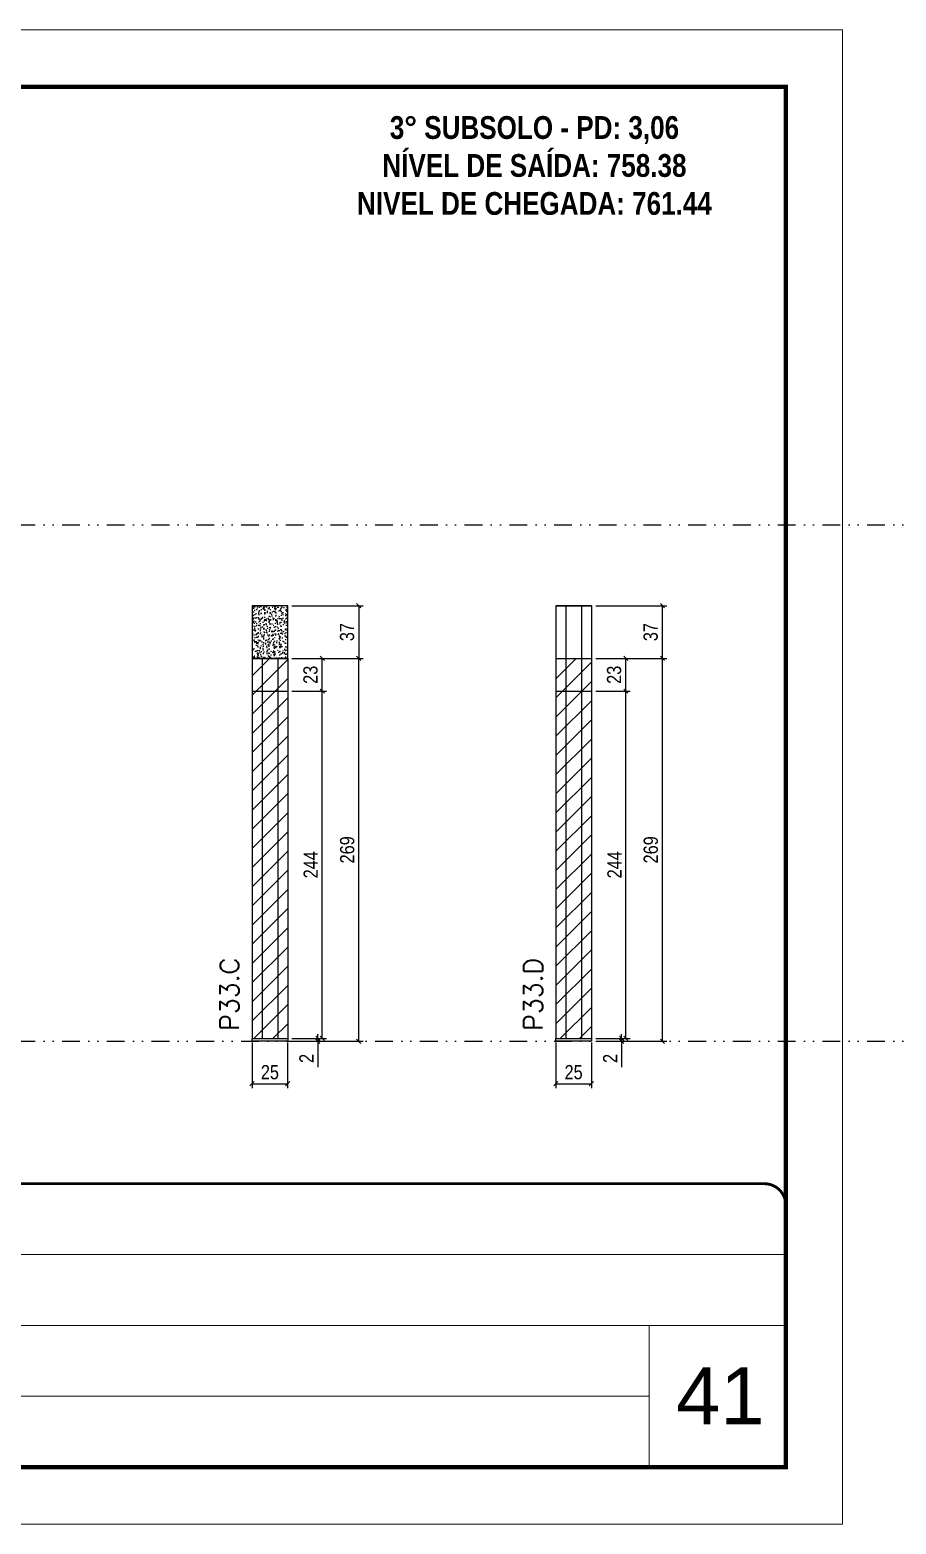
# Model space of a CAD drawing. Header units: millimetres. Extents: x 13777 to 27878, y -21631 to 6985.
# Drawn here: x 15327 to 15936, y -5551 to -4501 of the extents above; entities that cross this region are included whole.
import ezdxf

# ---------------------------------------------------------------- set-up
doc = ezdxf.new("R2010")
doc.units = ezdxf.units.MM
for name, pattern in [('CONTINUO', [0]), ('DASHED', [0.75, 0.5, -0.25]), ('DIVIDE2', [0.625, 0.25, -0.125, 0, -0.125, 0, -0.125])]:
    doc.linetypes.add(name, pattern=pattern)
for name, color, linetype, lineweight in [('CARIMBO', 255, 'Continuous', 9), ('Folhas', 255, 'Continuous', 9), ('Hachura', 251, 'Continuous', 9), ('SARRAFO DE PRESSAO', 251, 'DASHED', 9), ('Texto Seção', 7, 'Continuous', 15)]:
    doc.layers.add(name, color=color, linetype=linetype, lineweight=lineweight)
for name, color, linetype in [('COTA', 241, 'Continuous'), ('NOMENCLATURA', 7, 'Continuous'), ('Nível', 160, 'Continuous'), ('Painéis', 200, 'Continuous'), ('SARR_2.2x7', 40, 'Continuous')]:
    doc.layers.add(name, color=color, linetype=linetype)
doc.styles.add('ARIAL', font='arial.ttf')
doc.styles.add('COTA TECNICA', font='techl___.ttf', dxfattribs={"height": 10})
doc.styles.add('COTA TECNICA-50', font='techl___.ttf', dxfattribs={"height": 10})
doc.styles.add('REGUA-120', font='ROMANS.shx', dxfattribs={"height": 15})
doc.styles.add('ROMANC', font='techb___.ttf', dxfattribs={"height": 2.5})
doc.dimstyles.new('COTA PAINEL-50', dxfattribs={"dimtxt": 10, "dimasz": 3, "dimexe": 3, "dimexo": 3, "dimgap": 3, "dimtad": 1, "dimdec": 1, "dimzin": 12, "dimdsep": 46, "dimtxsty": 'COTA TECNICA-50', "dimblk1": 'OBLIQUE', "dimblk2": 'OBLIQUE', "dimsah": 1, "dimcen": 0.9, "dimclrd": 4, "dimclre": 4, "dimclrt": 240, "dimadec": 1, "dimazin": 3, "dimtfac": 1, "dimtdec": 1, "dimtmove": 0, "dimatfit": 3, "dimfxl": 1, "dimtolj": 1, "dimtzin": 12, "dimarcsym": 0})
doc.dimstyles.new('PAINEL', dxfattribs={"dimtxt": 10, "dimasz": 3, "dimexe": 3, "dimexo": 3, "dimgap": 3, "dimtad": 1, "dimdec": 1, "dimzin": 12, "dimdsep": 46, "dimtxsty": 'COTA TECNICA', "dimblk1": 'OBLIQUE', "dimblk2": 'OBLIQUE', "dimsah": 1, "dimcen": 0.9, "dimclrd": 4, "dimclre": 4, "dimclrt": 240, "dimadec": 1, "dimazin": 3, "dimtfac": 1, "dimtdec": 1, "dimtmove": 0, "dimatfit": 3, "dimfxl": 1, "dimtolj": 1, "dimtzin": 12, "dimarcsym": 0})

# ---------------------------------------------------------------- blocks, each defined once
blk = doc.blocks.new('9999999999')
at = {"color": 30, "linetype": 'CONTINUO'}
for p, q in [((98564.6, 34379.6), (99584, 34379.6)), ((98564.6, 34329.8), (99488, 34329.8)), ((99584, 34329.8), (99488, 34329.8)), ((99488, 34329.8), (99488, 34230.2)), ((98564.6, 34280), (99488, 34280))]:
    blk.add_line(p, q, dxfattribs=at)
at = {"color": 30, "linetype": 'CONTINUO', "const_width": 2}
blk.add_lwpolyline([(99584, 34230.2), (99584, 34414.4, 0.414214), (99569, 34429.4), (98229, 34429.4, 0.414214), (98214, 34414.4), (98214, 34245.2, 0.414214), (98229, 34230.2), (99584, 34230.2)], format="xyb", dxfattribs=at)
at = {"layer": 'Folhas'}
blk.add_lwpolyline([(98139, 34190.2), (99624, 34190.2), (99624, 35240.2), (98139, 35240.2)], close=True, dxfattribs=at)
at = {"layer": 'Folhas', "color": 30, "const_width": 3}
blk.add_lwpolyline([(98214, 34230.2), (99584, 34230.2), (99584, 35200.2), (98214, 35200.2)], close=True, dxfattribs=at)
blk = doc.blocks.new('_Oblique')
at = {"color": 0, "linetype": 'ByBlock', "lineweight": -2}
blk.add_line((-0.5, -0.5), (0.5, 0.5), dxfattribs=at)
blk = doc.blocks.new('*D1890')
at = {"layer": 'COTA', "color": 4, "lineweight": -2, "transparency": 16777216}
for p, q in [((15483.2, -5212.7), (15483.2, -5244.6)), ((15508.2, -5212.7), (15508.2, -5244.6)), ((15483.2, -5241.6), (15508.2, -5241.6))]:
    blk.add_line(p, q, dxfattribs=at)
at = {"layer": 'Defpoints', "color": 0, "transparency": 16777216}
for p in [(15483.2, -5209.7), (15508.2, -5209.7), (15508.2, -5241.6)]:
    blk.add_point(p, dxfattribs=at)
at = {"layer": 'COTA', "color": 4, "lineweight": -2, "transparency": 16777216, "xscale": 3, "yscale": 3, "zscale": 3, "rotation": 180}
blk.add_blockref('_Oblique', (15483.2, -5241.6), dxfattribs=at)
at = {"layer": 'COTA', "color": 4, "lineweight": -2, "transparency": 16777216, "xscale": 3, "yscale": 3, "zscale": 3}
blk.add_blockref('_Oblique', (15508.2, -5241.6), dxfattribs=at)
at = {"layer": 'COTA', "color": 240, "transparency": 16777216, "insert": (15495.7, -5233.5), "char_height": 10, "attachment_point": 5, "style": 'COTA TECNICA'}
blk.add_mtext('\\A1;25', dxfattribs=at)
blk = doc.blocks.new('*D1891')
at = {"layer": 'COTA', "color": 4, "lineweight": -2, "transparency": 16777216}
for p, q in [((15529.4, -5209.7), (15529.4, -5206.7)), ((15511.2, -5209.7), (15532.4, -5209.7)), ((15511.2, -5211.7), (15532.4, -5211.7)), ((15529.4, -5209.7), (15529.4, -5211.7)), ((15529.4, -5211.7), (15529.4, -5229.9))]:
    blk.add_line(p, q, dxfattribs=at)
at = {"layer": 'Defpoints', "color": 0, "transparency": 16777216}
for p in [(15508.2, -5209.7), (15508.2, -5211.7), (15529.4, -5209.7)]:
    blk.add_point(p, dxfattribs=at)
at = {"layer": 'COTA', "color": 4, "lineweight": -2, "transparency": 16777216, "xscale": 3, "yscale": 3, "zscale": 3}
for p, rotation in [((15529.4, -5209.7), 270), ((15529.4, -5211.7), 90)]:
    blk.add_blockref('_Oblique', p, dxfattribs=dict(at, rotation=rotation))
at = {"layer": 'COTA', "color": 240, "transparency": 16777216, "insert": (15521.4, -5223.8), "char_height": 10, "attachment_point": 5, "rotation": 90, "style": 'COTA TECNICA-50'}
blk.add_mtext('\\A1;2', dxfattribs=at)
blk = doc.blocks.new('*D1909')
at = {"layer": 'COTA', "color": 4, "linetype": 'ByBlock', "lineweight": -2, "transparency": 16777216}
for p, q in [((15511.2, -4905.7), (15561.2, -4905.7)), ((15558.2, -4905.7), (15558.2, -4942.7)), ((15511.2, -4942.7), (15561.2, -4942.7))]:
    blk.add_line(p, q, dxfattribs=at)
at = {"layer": 'Defpoints', "color": 0, "linetype": 'ByBlock', "transparency": 16777216}
for p in [(15508.2, -4905.7), (15508.2, -4942.7), (15558.2, -4942.7)]:
    blk.add_point(p, dxfattribs=at)
at = {"layer": 'COTA', "color": 4, "linetype": 'ByBlock', "lineweight": -2, "transparency": 16777216, "xscale": 3, "yscale": 3, "zscale": 3}
for p, rotation in [((15558.2, -4905.7), 90), ((15558.2, -4942.7), 270)]:
    blk.add_blockref('_Oblique', p, dxfattribs=dict(at, rotation=rotation))
at = {"layer": 'COTA', "color": 240, "linetype": 'ByBlock', "transparency": 16777216, "insert": (15550, -4924.2), "char_height": 10, "attachment_point": 5, "rotation": 90, "style": 'COTA TECNICA'}
blk.add_mtext('\\A1;37', dxfattribs=at)
blk = doc.blocks.new('*D1892')
at = {"layer": 'COTA', "color": 4, "lineweight": -2, "transparency": 16777216}
for p, q in [((15511.2, -4942.7), (15561.2, -4942.7)), ((15558.2, -5211.7), (15558.2, -4942.7)), ((15511.2, -5211.7), (15561.2, -5211.7))]:
    blk.add_line(p, q, dxfattribs=at)
at = {"layer": 'Defpoints', "color": 0, "transparency": 16777216}
for p in [(15508.2, -4942.7), (15558.2, -4942.7), (15508.2, -5211.7)]:
    blk.add_point(p, dxfattribs=at)
at = {"layer": 'COTA', "color": 4, "lineweight": -2, "transparency": 16777216, "xscale": 3, "yscale": 3, "zscale": 3}
for p, rotation in [((15558.2, -4942.7), 90), ((15558.2, -5211.7), 270)]:
    blk.add_blockref('_Oblique', p, dxfattribs=dict(at, rotation=rotation))
at = {"layer": 'COTA', "color": 240, "transparency": 16777216, "insert": (15550.1, -5077.2), "char_height": 10, "attachment_point": 5, "rotation": 90, "style": 'COTA TECNICA-50'}
blk.add_mtext('\\A1;269', dxfattribs=at)
blk = doc.blocks.new('*D1910')
at = {"layer": 'COTA', "color": 4, "lineweight": -2, "transparency": 16777216}
for p, q in [((15511.2, -4965.7), (15535.5, -4965.7)), ((15532.5, -5209.7), (15532.5, -4965.7)), ((15511.2, -5209.7), (15535.5, -5209.7))]:
    blk.add_line(p, q, dxfattribs=at)
at = {"layer": 'Defpoints', "color": 0, "transparency": 16777216}
for p in [(15508.2, -4965.7), (15532.5, -4965.7), (15508.2, -5209.7)]:
    blk.add_point(p, dxfattribs=at)
at = {"layer": 'COTA', "color": 4, "lineweight": -2, "transparency": 16777216, "xscale": 3, "yscale": 3, "zscale": 3}
for p, rotation in [((15532.5, -4965.7), 90), ((15532.5, -5209.7), 270)]:
    blk.add_blockref('_Oblique', p, dxfattribs=dict(at, rotation=rotation))
at = {"layer": 'COTA', "color": 240, "transparency": 16777216, "insert": (15524.4, -5087.7), "char_height": 10, "attachment_point": 5, "rotation": 90, "style": 'COTA TECNICA'}
blk.add_mtext('\\A1;244', dxfattribs=at)
blk = doc.blocks.new('*D1911')
at = {"layer": 'COTA', "color": 4, "lineweight": -2, "transparency": 16777216}
for p, q in [((15511.2, -4942.7), (15535.5, -4942.7)), ((15532.5, -4965.7), (15532.5, -4942.7)), ((15511.2, -4965.7), (15535.5, -4965.7))]:
    blk.add_line(p, q, dxfattribs=at)
at = {"layer": 'Defpoints', "color": 0, "transparency": 16777216}
for p in [(15508.2, -4942.7), (15532.5, -4942.7), (15508.2, -4965.7)]:
    blk.add_point(p, dxfattribs=at)
at = {"layer": 'COTA', "color": 4, "lineweight": -2, "transparency": 16777216, "xscale": 3, "yscale": 3, "zscale": 3}
for p, rotation in [((15532.5, -4942.7), 90), ((15532.5, -4965.7), 270)]:
    blk.add_blockref('_Oblique', p, dxfattribs=dict(at, rotation=rotation))
at = {"layer": 'COTA', "color": 240, "transparency": 16777216, "insert": (15524.3, -4954.2), "char_height": 10, "attachment_point": 5, "rotation": 90, "style": 'COTA TECNICA'}
blk.add_mtext('\\A1;23', dxfattribs=at)
blk = doc.blocks.new('*D1902')
at = {"layer": 'COTA', "color": 4, "lineweight": -2, "transparency": 16777216}
for p, q in [((15696.8, -5212.7), (15696.8, -5244.6)), ((15721.8, -5212.7), (15721.8, -5244.6)), ((15696.8, -5241.6), (15721.8, -5241.6))]:
    blk.add_line(p, q, dxfattribs=at)
at = {"layer": 'Defpoints', "color": 0, "transparency": 16777216}
for p in [(15696.8, -5209.7), (15721.8, -5209.7), (15721.8, -5241.6)]:
    blk.add_point(p, dxfattribs=at)
at = {"layer": 'COTA', "color": 4, "lineweight": -2, "transparency": 16777216, "xscale": 3, "yscale": 3, "zscale": 3, "rotation": 180}
blk.add_blockref('_Oblique', (15696.8, -5241.6), dxfattribs=at)
at = {"layer": 'COTA', "color": 4, "lineweight": -2, "transparency": 16777216, "xscale": 3, "yscale": 3, "zscale": 3}
blk.add_blockref('_Oblique', (15721.8, -5241.6), dxfattribs=at)
at = {"layer": 'COTA', "color": 240, "transparency": 16777216, "insert": (15709.3, -5233.5), "char_height": 10, "attachment_point": 5, "style": 'COTA TECNICA'}
blk.add_mtext('\\A1;25', dxfattribs=at)
blk = doc.blocks.new('*D1903')
at = {"layer": 'COTA', "color": 4, "lineweight": -2, "transparency": 16777216}
for p, q in [((15743, -5209.7), (15743, -5206.7)), ((15724.8, -5209.7), (15746, -5209.7)), ((15724.8, -5211.7), (15746, -5211.7)), ((15743, -5209.7), (15743, -5211.7)), ((15743, -5211.7), (15743, -5229.9))]:
    blk.add_line(p, q, dxfattribs=at)
at = {"layer": 'Defpoints', "color": 0, "transparency": 16777216}
for p in [(15721.8, -5209.7), (15721.8, -5211.7), (15743, -5209.7)]:
    blk.add_point(p, dxfattribs=at)
at = {"layer": 'COTA', "color": 4, "lineweight": -2, "transparency": 16777216, "xscale": 3, "yscale": 3, "zscale": 3}
for p, rotation in [((15743, -5209.7), 270), ((15743, -5211.7), 90)]:
    blk.add_blockref('_Oblique', p, dxfattribs=dict(at, rotation=rotation))
at = {"layer": 'COTA', "color": 240, "transparency": 16777216, "insert": (15735, -5223.8), "char_height": 10, "attachment_point": 5, "rotation": 90, "style": 'COTA TECNICA-50'}
blk.add_mtext('\\A1;2', dxfattribs=at)
blk = doc.blocks.new('*D1904')
at = {"layer": 'COTA', "color": 4, "lineweight": -2, "transparency": 16777216}
for p, q in [((15724.8, -4942.7), (15774.8, -4942.7)), ((15771.8, -5211.7), (15771.8, -4942.7)), ((15724.8, -5211.7), (15774.8, -5211.7))]:
    blk.add_line(p, q, dxfattribs=at)
at = {"layer": 'Defpoints', "color": 0, "transparency": 16777216}
for p in [(15721.8, -4942.7), (15771.8, -4942.7), (15721.8, -5211.7)]:
    blk.add_point(p, dxfattribs=at)
at = {"layer": 'COTA', "color": 4, "lineweight": -2, "transparency": 16777216, "xscale": 3, "yscale": 3, "zscale": 3}
for p, rotation in [((15771.8, -4942.7), 90), ((15771.8, -5211.7), 270)]:
    blk.add_blockref('_Oblique', p, dxfattribs=dict(at, rotation=rotation))
at = {"layer": 'COTA', "color": 240, "transparency": 16777216, "insert": (15763.6, -5077.2), "char_height": 10, "attachment_point": 5, "rotation": 90, "style": 'COTA TECNICA-50'}
blk.add_mtext('\\A1;269', dxfattribs=at)
blk = doc.blocks.new('*D1921')
at = {"layer": 'COTA', "color": 4, "lineweight": -2, "transparency": 16777216}
for p, q in [((15724.8, -4965.7), (15749, -4965.7)), ((15746, -5209.7), (15746, -4965.7)), ((15724.8, -5209.7), (15749, -5209.7))]:
    blk.add_line(p, q, dxfattribs=at)
at = {"layer": 'Defpoints', "color": 0, "transparency": 16777216}
for p in [(15721.8, -4965.7), (15746, -4965.7), (15721.8, -5209.7)]:
    blk.add_point(p, dxfattribs=at)
at = {"layer": 'COTA', "color": 4, "lineweight": -2, "transparency": 16777216, "xscale": 3, "yscale": 3, "zscale": 3}
for p, rotation in [((15746, -4965.7), 90), ((15746, -5209.7), 270)]:
    blk.add_blockref('_Oblique', p, dxfattribs=dict(at, rotation=rotation))
at = {"layer": 'COTA', "color": 240, "transparency": 16777216, "insert": (15738, -5087.7), "char_height": 10, "attachment_point": 5, "rotation": 90, "style": 'COTA TECNICA'}
blk.add_mtext('\\A1;244', dxfattribs=at)
blk = doc.blocks.new('*D1922')
at = {"layer": 'COTA', "color": 4, "lineweight": -2, "transparency": 16777216}
for p, q in [((15724.8, -4942.7), (15749, -4942.7)), ((15746, -4965.7), (15746, -4942.7)), ((15724.8, -4965.7), (15749, -4965.7))]:
    blk.add_line(p, q, dxfattribs=at)
at = {"layer": 'Defpoints', "color": 0, "transparency": 16777216}
for p in [(15721.8, -4942.7), (15746, -4942.7), (15721.8, -4965.7)]:
    blk.add_point(p, dxfattribs=at)
at = {"layer": 'COTA', "color": 4, "lineweight": -2, "transparency": 16777216, "xscale": 3, "yscale": 3, "zscale": 3}
for p, rotation in [((15746, -4942.7), 90), ((15746, -4965.7), 270)]:
    blk.add_blockref('_Oblique', p, dxfattribs=dict(at, rotation=rotation))
at = {"layer": 'COTA', "color": 240, "transparency": 16777216, "insert": (15737.8, -4954.2), "char_height": 10, "attachment_point": 5, "rotation": 90, "style": 'COTA TECNICA'}
blk.add_mtext('\\A1;23', dxfattribs=at)
blk = doc.blocks.new('*D1923')
at = {"layer": 'COTA', "color": 4, "lineweight": -2, "transparency": 16777216}
for p, q in [((15724.8, -4905.7), (15774.8, -4905.7)), ((15771.8, -4942.7), (15771.8, -4905.7)), ((15724.8, -4942.7), (15774.8, -4942.7))]:
    blk.add_line(p, q, dxfattribs=at)
at = {"layer": 'Defpoints', "color": 0, "transparency": 16777216}
for p in [(15721.8, -4905.7), (15771.8, -4905.7), (15721.8, -4942.7)]:
    blk.add_point(p, dxfattribs=at)
at = {"layer": 'COTA', "color": 4, "lineweight": -2, "transparency": 16777216, "xscale": 3, "yscale": 3, "zscale": 3}
for p, rotation in [((15771.8, -4905.7), 90), ((15771.8, -4942.7), 270)]:
    blk.add_blockref('_Oblique', p, dxfattribs=dict(at, rotation=rotation))
at = {"layer": 'COTA', "color": 240, "transparency": 16777216, "insert": (15763.5, -4924.2), "char_height": 10, "attachment_point": 5, "rotation": 90, "style": 'COTA TECNICA'}
blk.add_mtext('\\A1;37', dxfattribs=at)

msp = doc.modelspace()

# ---------------------------------------------------------------- hatches: boundary and pattern name
at = {"layer": 'COTA'}
h = msp.add_hatch(dxfattribs=at)
h.set_pattern_fill('AR-CONC', color=256, scale=0.03)
h.set_pattern_definition([(50, (-3170, -1212.899), (5.4655401, -0.4781726), [0.5715, -6.2865]), (355, (-3170, -1212.899), (-1.0573026, 5.7317054), [0.4572, -5.0292175]), (100.451445, (-3169.5445, -1212.939), (4.4082374, 5.2535326), [0.4857003, -5.3427073]), (46.1842, (-3170, -1211.375), (8.1323712, -1.2612698), [0.85725, -9.42975]), (96.635558, (-3169.322, -1211.48), (7.122124, 7.4227837), [0.7285507, -8.0140682]), (351.18415, (-3170, -1211.375), (7.122124, 7.4227837), [0.685799, -7.543792]), (21, (-3169.238, -1211.756), (4.5484317, -3.0679559), [0.5715, -6.2865]), (326, (-3169.238, -1211.756), (1.8540609, 5.525639), [0.4572, -5.0292]), (71.451445, (-3168.859, -1212.0117), (6.4024926, 2.457683), [0.4857003, -5.3426981]), (37.5, (-3170, -1212.899), (0.0926581, 2.53665117), [0, -4.96824, 0, -5.1054, 0, -5.04825]), (7.5, (-3170, -1212.899), (2.00458988, 3.00541724), [0, -2.91084, 0, -4.85394, 0, -1.92405]), (327.5, (-3171.6993, -1212.899), (4.06771786, -0.17186232), [0, -1.905, 0, -5.9436, 0, -7.8867]), (317.5, (-3172.4613, -1212.899), (4.44387544, 0.7627947), [0, -2.4765, 0, -3.94716, 0, -5.6007])])
h.paths.add_polyline_path([(15483.25, -4905.74), (15483.25, -4920.61), (15508.25, -4920.61), (15508.25, -4905.74)])
h.paths.add_polyline_path([(15508.25, -4942.74), (15508.25, -4920.61), (15483.25, -4920.61), (15483.25, -4942.74)])
at = {"layer": 'Hachura', "linetype": 'ByBlock'}
h = msp.add_hatch(dxfattribs=at)
h.set_pattern_fill('ANSI31', color=256, scale=3)
h.set_pattern_definition([(45, (-4755, -1148.575), (-6.735192, 6.735192), [])])
h.paths.add_polyline_path([(14635.78, -4942.74), (14635.78, -4965.74), (14857.78, -4965.74), (14857.78, -4942.74)])
h.paths.add_polyline_path([(14857.78, -5087.74), (14857.78, -4965.74), (14635.78, -4965.74), (14635.78, -5087.74)])
h.paths.add_polyline_path([(14635.78, -5087.74), (14635.78, -5209.74), (14857.78, -5209.74), (14857.78, -5087.74)])
h.paths.add_polyline_path([(15039.02, -5087.74), (15039.02, -5170.6), (15208.28, -5204.46), (15261.02, -5209.73), (15261.02, -5087.74)])
h.paths.add_polyline_path([(15261.02, -5087.74), (15261.02, -4965.74), (15039.02, -4965.74), (15039.02, -5087.74)])
h.paths.add_polyline_path([(15039.02, -4913.51), (15039.02, -4965.74), (15261.02, -4965.74), (15261.02, -4950.51), (15175.02, -4950.51), (15175.02, -4913.51)])
h.paths.add_polyline_path([(15483.25, -5209.74), (15508.25, -5209.74), (15508.25, -4965.74), (15483.25, -4965.74)])
h.paths.add_polyline_path([(15483.25, -4965.74), (15508.25, -4965.74), (15508.25, -4942.74), (15483.25, -4942.74)])
h.paths.add_polyline_path([(15721.76, -4965.74), (15721.76, -4942.74), (15696.76, -4942.74), (15696.76, -4965.74)])
h.paths.add_polyline_path([(15721.76, -4965.74), (15696.76, -4965.74), (15696.76, -5209.74), (15721.76, -5209.74)])

# ---------------------------------------------------------------- linework, layer by layer
at = {"layer": 'COTA', "linetype": 'ByBlock'}
msp.add_lwpolyline([(15483.25, -4942.74), (15508.25, -4942.74), (15508.25, -4905.74), (15483.25, -4905.74)], close=True, dxfattribs=at)
at = {"layer": 'Nível', "color": 4, "linetype": 'DIVIDE2', "ltscale": 50}
for p, q in [((13777.11, -4848.74), (17483.47, -4848.74)), ((13777.11, -5211.74), (21531.15, -5211.74))]:
    msp.add_line(p, q, dxfattribs=at)
at = {"layer": 'Painéis'}
for p, q in [((15696.76, -4905.74), (15696.76, -5209.74)), ((15696.76, -4905.74), (15721.76, -4905.74)), ((15721.76, -4905.74), (15696.76, -4905.74)), ((15721.76, -4905.74), (15721.76, -5209.74)), ((15483.25, -4942.74), (15483.25, -5209.74)), ((15483.25, -4942.74), (15508.25, -4942.74)), ((15508.25, -4942.74), (15483.25, -4942.74)), ((15508.25, -4942.74), (15508.25, -5209.74)), ((15696.76, -4942.74), (15721.76, -4942.74)), ((15483.25, -4965.74), (15508.25, -4965.74)), ((15696.76, -4965.74), (15721.76, -4965.74)), ((15483.25, -5209.74), (15508.25, -5209.74)), ((15483.25, -5209.74), (15508.25, -5209.74)), ((15483.25, -5211.74), (15483.25, -5209.74)), ((15508.25, -5211.74), (15483.25, -5211.74)), ((15508.25, -5209.74), (15508.25, -5211.74)), ((15696.76, -5209.74), (15721.76, -5209.74)), ((15696.76, -5209.74), (15721.76, -5209.74)), ((15696.76, -5211.74), (15696.76, -5209.74)), ((15721.76, -5211.74), (15696.76, -5211.74)), ((15721.76, -5209.74), (15721.76, -5211.74))]:
    msp.add_line(p, q, dxfattribs=at)
at = {"layer": 'SARR_2.2x7'}
for p, q in [((15703.76, -4905.74), (15703.76, -4942.74)), ((15714.76, -4905.74), (15714.76, -4942.74)), ((15490.25, -4942.74), (15490.25, -5209.74)), ((15501.25, -4942.74), (15501.25, -5209.74)), ((15703.76, -4942.74), (15703.76, -5209.74)), ((15714.76, -4942.74), (15714.76, -5209.74))]:
    msp.add_line(p, q, dxfattribs=at)

# ---------------------------------------------------------------- block references
at = {"layer": 'SARRAFO DE PRESSAO', "color": 6, "linetype": 'ByBlock'}
msp.add_blockref('9999999999', (-83725.51, -39741.23), dxfattribs=at)

# ---------------------------------------------------------------- texts
at = {"layer": 'CARIMBO', "style": 'ARIAL'}
msp.add_text('41', height=40, dxfattribs=at).set_placement((15781.33, -5480.88))
at = {"layer": 'NOMENCLATURA', "color": 2, "insert": (15681.75, -4534.96), "char_height": 16, "attachment_point": 2, "style": 'ROMANC'}
msp.add_mtext_dynamic_manual_height_columns('\\P3° SUBSOLO - PD: 3,06\\PNÍVEL DE SAÍDA: 758.38\\PNIVEL DE CHEGADA: 761.44', width=300.2766, gutter_width=1, heights=[0], dxfattribs=at)
at = {"layer": 'Texto Seção', "char_height": 13, "width": 370.6998, "attachment_point": 7, "rotation": 90, "style": 'REGUA-120'}
for s, insert in [('P33.C', (15473.8, -5204.33)), ('P33.D', (15687.31, -5204.33))]:
    msp.add_mtext(s, dxfattribs=dict(at, insert=insert))

# ---------------------------------------------------------------- dimensions: what is measured, and where the dimension line sits
at = {"layer": 'COTA', "linetype": 'ByBlock'}
dim = msp.add_linear_dim(base=(15558.24, -4942.74), p1=(15508.25, -4905.74), p2=(15508.25, -4942.74), angle=90, dimstyle='PAINEL', dxfattribs=at)
dim.commit()
dim.dimension.update_dxf_attribs({"geometry": '*D1909', "text_midpoint": (15550.02, -4924.24)})
at = {"layer": 'COTA'}
for base, p1, p2, dimstyle, picture, middle in [((15771.75, -4905.74), (15721.76, -4942.74), (15721.76, -4905.74), 'PAINEL', '*D1923', (15771.75, -4924.24)), ((15529.44, -5209.74), (15508.25, -5211.74), (15508.25, -5209.74), 'COTA PAINEL-50', '*D1891', (15529.44, -5223.8)), ((15742.96, -5209.74), (15721.76, -5211.74), (15721.76, -5209.74), 'COTA PAINEL-50', '*D1903', (15742.96, -5223.8))]:
    dim = msp.add_linear_dim(base=base, p1=p1, p2=p2, angle=90, dimstyle=dimstyle, dxfattribs=at)
    dim.commit()
    dim.dimension.update_dxf_attribs({"geometry": picture, "text_midpoint": middle, "dimtype": 160})
for base, p1, p2, dimstyle, picture, middle in [((15558.24, -4942.74), (15508.25, -5211.74), (15508.25, -4942.74), 'COTA PAINEL-50', '*D1892', (15550.11, -5077.24)), ((15532.51, -4942.74), (15508.25, -4965.74), (15508.25, -4942.74), 'PAINEL', '*D1911', (15524.3, -4954.24)), ((15771.75, -4942.74), (15721.76, -5211.74), (15721.76, -4942.74), 'COTA PAINEL-50', '*D1904', (15763.62, -5077.24)), ((15746.03, -4942.74), (15721.76, -4965.74), (15721.76, -4942.74), 'PAINEL', '*D1922', (15737.81, -4954.24)), ((15532.51, -4965.74), (15508.25, -5209.74), (15508.25, -4965.74), 'PAINEL', '*D1910', (15524.44, -5087.74)), ((15746.03, -4965.74), (15721.76, -5209.74), (15721.76, -4965.74), 'PAINEL', '*D1921', (15737.96, -5087.74))]:
    dim = msp.add_linear_dim(base=base, p1=p1, p2=p2, angle=90, dimstyle=dimstyle, dxfattribs=at)
    dim.commit()
    dim.dimension.update_dxf_attribs({"geometry": picture, "text_midpoint": middle})
for base, p1, p2, picture, middle in [((15508.25, -5241.63), (15483.25, -5209.74), (15508.25, -5209.74), '*D1890', (15495.75, -5233.53)), ((15721.76, -5241.63), (15696.76, -5209.74), (15721.76, -5209.74), '*D1902', (15709.26, -5233.53))]:
    dim = msp.add_linear_dim(base=base, p1=p1, p2=p2, dimstyle='PAINEL', override={"dimarcsym": 2}, dxfattribs=at)
    dim.commit()
    dim.dimension.update_dxf_attribs({"geometry": picture, "text_midpoint": middle})

doc.saveas('drawing.dxf')
